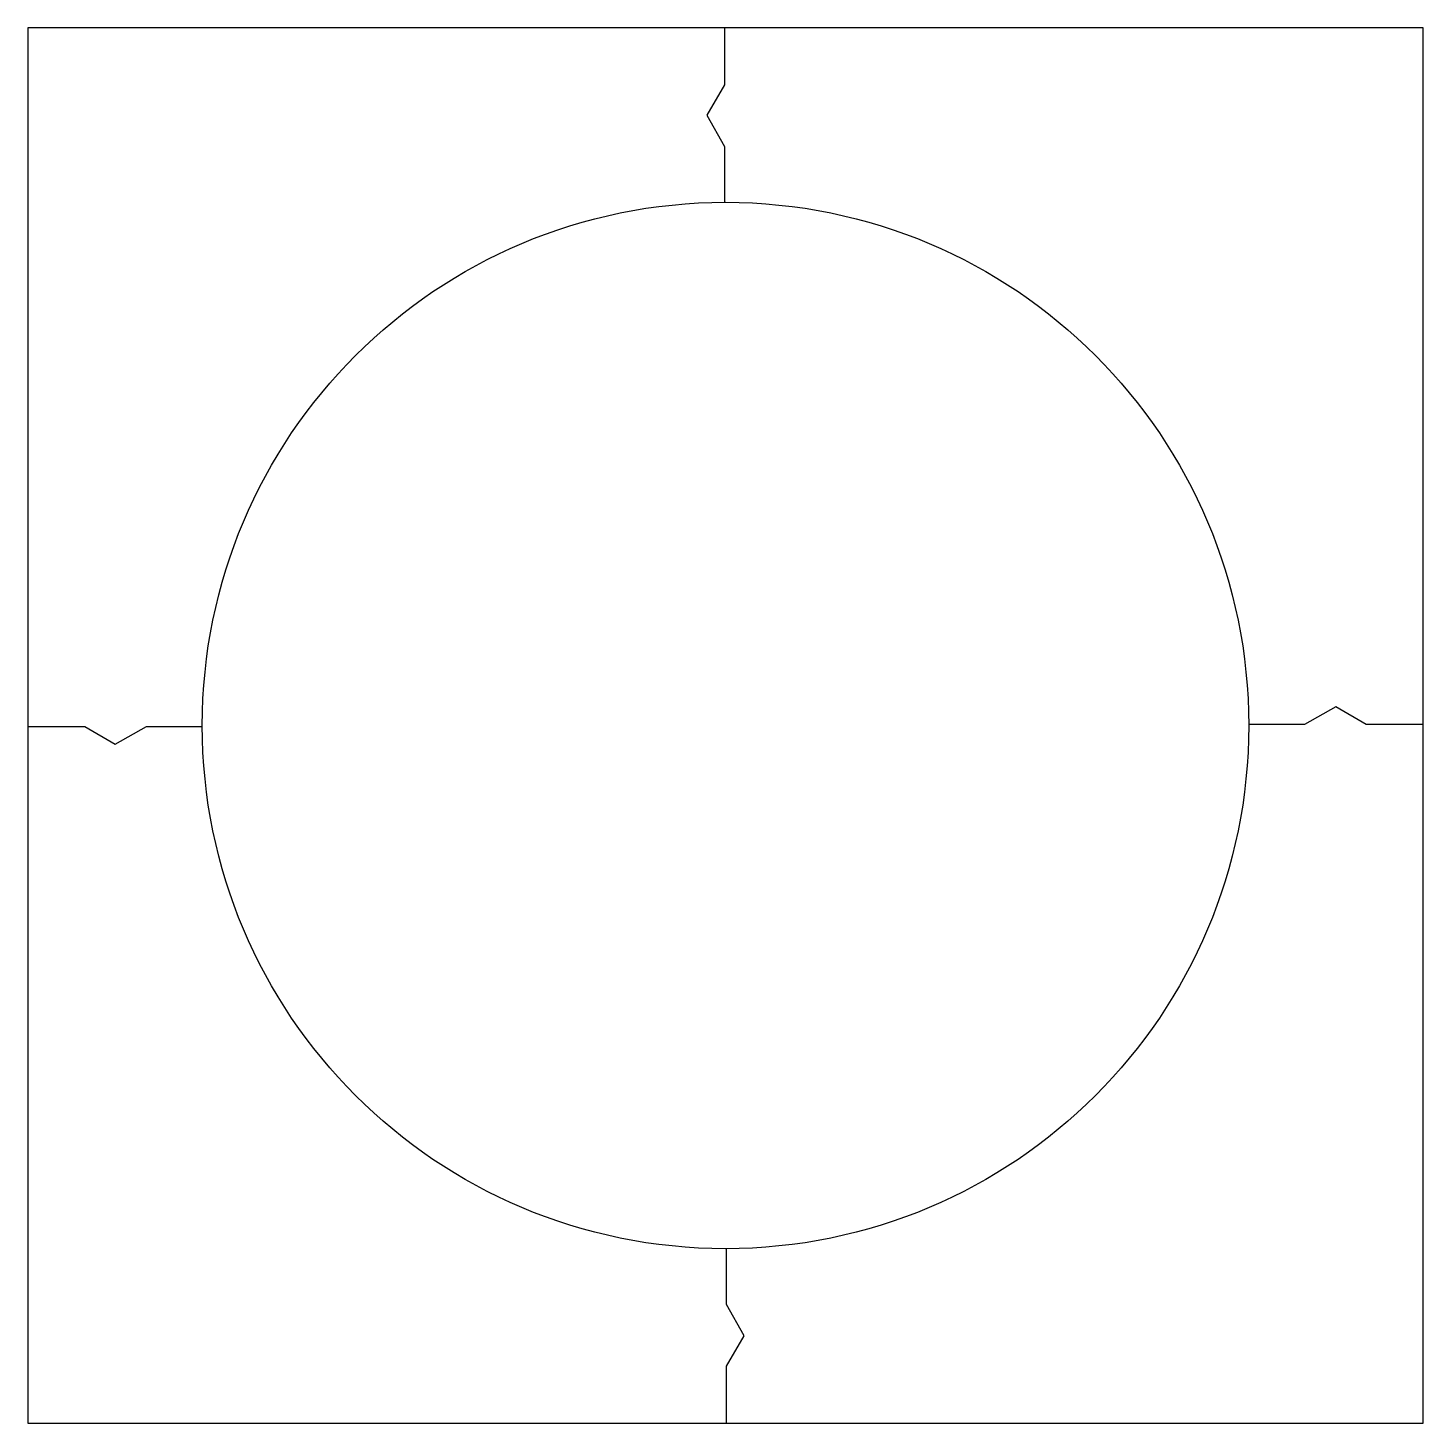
# Model space of a CAD drawing. Header units: metres. Extents: x -0.06 to 1.14, y -0.06 to 1.14.
import ezdxf

# ---------------------------------------------------------------- set-up
doc = ezdxf.new("R2010")
doc.units = ezdxf.units.M
doc.header["$LTSCALE"] = 0.2

msp = doc.modelspace()

# ---------------------------------------------------------------- linework, layer by layer
at = {"flags": 128}
msp.add_lwpolyline([(-0.0609, -0.0582), (1.1391, -0.0582), (1.1391, 1.1418), (-0.0609, 1.1418)], close=True, dxfattribs=at)
for points in [[(0.5381, 1.1418), (0.5381, 1.0928), (0.5231, 1.0668), (0.5381, 1.0398), (0.5381, 0.9918)], [(1.1391, 0.5428), (1.0901, 0.5428), (1.0641, 0.5578), (1.0371, 0.5428), (0.9891, 0.5428)], [(-0.0609, 0.5408), (-0.0119, 0.5408), (0.0141, 0.5258), (0.0411, 0.5408), (0.0891, 0.5408)], [(0.5401, -0.0582), (0.5401, -0.0092), (0.5551, 0.0168), (0.5401, 0.0438), (0.5401, 0.0918)]]:
    msp.add_lwpolyline(points, dxfattribs=at)
msp.add_circle((0.5391, 0.5418), 0.45)

doc.saveas('drawing.dxf')
